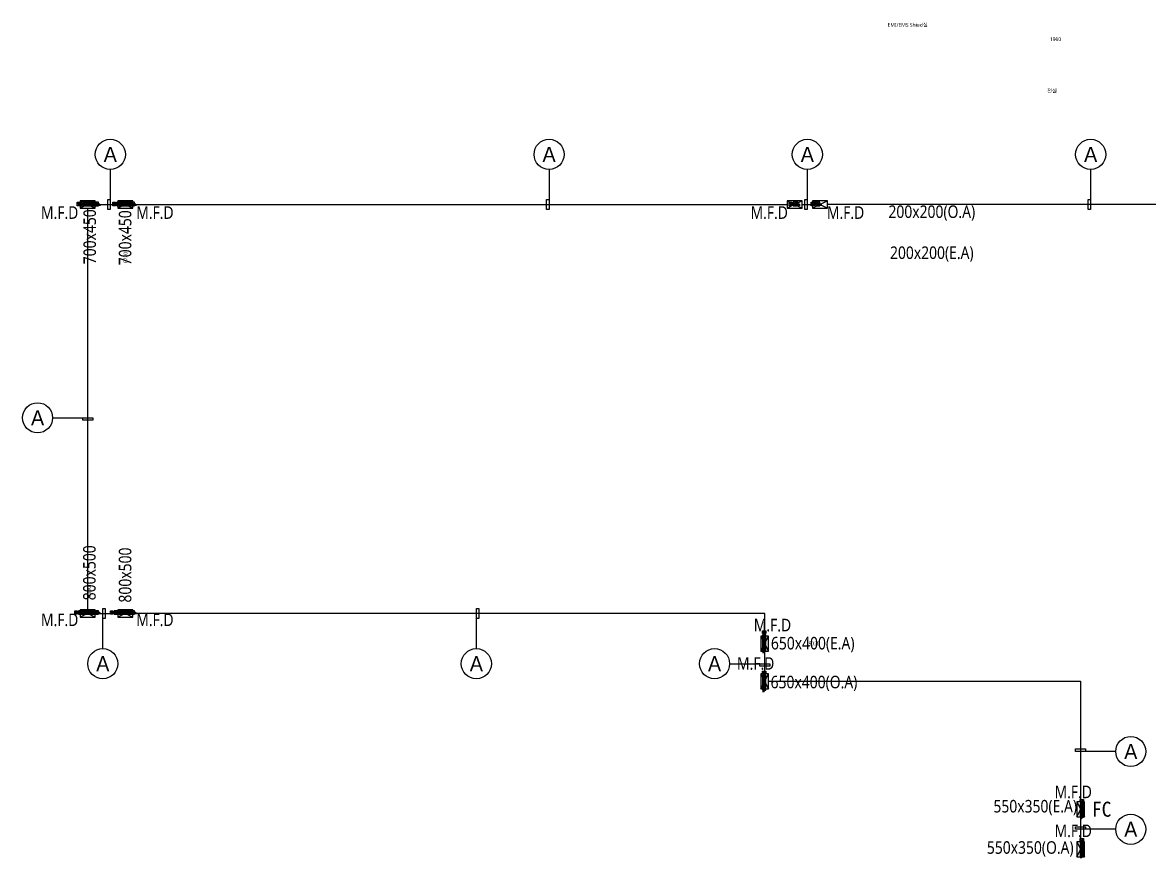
# Model space of a CAD drawing. Header units: millimetres. Extents: x -106634 to 499241, y 0 to 118800.
# Drawn here: x 211200 to 256146, y 46478 to 79754 of the extents above; entities that cross this region are included whole.
import ezdxf
from ezdxf.enums import TextEntityAlignment as Align

# ---------------------------------------------------------------- set-up
doc = ezdxf.new("R2010")
doc.units = ezdxf.units.MM
doc.header["$LTSCALE"] = 200
doc.layers.get('DEFPOINTS').update_dxf_attribs({"color": 137})
for name, color, linetype in [('1 EA', 3, 'Continuous'), ('1 MFD', 11, 'Continuous'), ('1 OA', 4, 'Continuous'), ('ESC_CTRL', 7, 'Continuous'), ('SEN', 7, 'Continuous')]:
    doc.layers.add(name, color=color, linetype=linetype)
doc.styles.add('ESC_PL_ANN', font='', dxfattribs={"height": 300})
doc.styles.add('STYLE1', font='', dxfattribs={"height": 300})
doc.styles.add('SUNJIN', font='malgun.ttf')
doc.styles.get('ESC_PL_ANN').set_extended_font_data('GulimChe')
doc.styles.get('STYLE1').set_extended_font_data('HY울릉도L')

# ---------------------------------------------------------------- blocks, each defined once
blk = doc.blocks.new('A$C0C081851')
at = {"layer": 'SEN'}
for p, q in [((2, 0), (0, 4)), ((2, 4), (0, 0)), ((0, 4), (0, 0)), ((2, 4), (0, 4)), ((2, 0), (2, 4)), ((0, 0), (2, 0))]:
    blk.add_line(p, q, dxfattribs=at)
blk = doc.blocks.new('baspro_fc')
at = {"layer": 'SEN', "xscale": 75, "yscale": 75, "zscale": 75, "rotation": 180}
blk.add_blockref('A$C0C081851', (75, 150), dxfattribs=at)
blk = doc.blocks.new('baspro_widx3')
at = {"layer": 'SEN'}
for p, q in [((0, -700), (0, 100)), ((0, 100), (50, 100)), ((50, 100), (50, -100)), ((50, -100), (0, -100))]:
    blk.add_line(p, q, dxfattribs=at)
blk.add_circle((0, -1000), 300, dxfattribs=at)
at = {"layer": 'SEN', "style": 'STYLE1'}
blk.add_attdef('INDEX_ID', text='', height=300, dxfattribs=at).set_placement((0, -1000), align=Align.MIDDLE_CENTER)
blk = doc.blocks.new('baspro_widx2')
at = {"layer": 'SEN'}
for p, q in [((-700, 0), (100, 0)), ((-100, -50), (-100, 0)), ((100, 0), (100, -50)), ((100, -50), (-100, -50))]:
    blk.add_line(p, q, dxfattribs=at)
blk.add_circle((-1000, 0), 300, dxfattribs=at)
at = {"layer": 'SEN', "style": 'STYLE1'}
blk.add_attdef('INDEX_ID', text='', height=300, dxfattribs=at).set_placement((-1000, 0), align=Align.MIDDLE_CENTER)
blk = doc.blocks.new('baspro_widx1')
at = {"layer": 'SEN'}
for p, q in [((0, 700), (0, -100)), ((-50, 100), (0, 100)), ((-50, -100), (-50, 100)), ((0, -100), (-50, -100))]:
    blk.add_line(p, q, dxfattribs=at)
blk.add_circle((0, 1000), 300, dxfattribs=at)
at = {"layer": 'SEN', "style": 'STYLE1'}
blk.add_attdef('INDEX_ID', text='', height=300, dxfattribs=at).set_placement((0, 1000), align=Align.MIDDLE_CENTER)
blk = doc.blocks.new('baspro_widx0')
at = {"layer": 'SEN'}
for p, q in [((-100, 0), (-100, 50)), ((-100, 50), (100, 50)), ((700, 0), (-100, 0)), ((100, 50), (100, 0))]:
    blk.add_line(p, q, dxfattribs=at)
blk.add_circle((1000, 0), 300, dxfattribs=at)
at = {"layer": 'SEN', "style": 'STYLE1'}
blk.add_attdef('INDEX_ID', text='', height=300, dxfattribs=at).set_placement((1000, 0), align=Align.MIDDLE_CENTER)

msp = doc.modelspace()

# ---------------------------------------------------------------- linework, layer by layer
at = {"layer": '1 MFD'}
for points in [[(213483, 72567), (213382, 72567), (213483, 72521), (213382, 72474), (213483, 72474), (213483, 72521), (213483, 72451), (213382, 72451), (213382, 72591), (213483, 72591), (213483, 72521), (213536, 72521), (213536, 72451), (214236, 72451), (214236, 72521), (214288, 72521), (214288, 72451), (214288, 72521), (214236, 72521), (214236, 72591), (213536, 72591), (213536, 72521), (214236, 72521), (214183, 72521), (214183, 72556), (213588, 72556), (213588, 72486), (214183, 72486), (214183, 72521)], [(214907, 72567), (214806, 72567), (214907, 72521), (214806, 72474), (214907, 72474), (214907, 72521), (214907, 72451), (214806, 72451), (214806, 72591), (214907, 72591), (214907, 72521), (214959, 72521), (214959, 72451), (215659, 72451), (215659, 72521), (215712, 72521), (215712, 72451), (215712, 72521), (215659, 72521), (215659, 72591), (214959, 72591), (214959, 72521), (215659, 72521), (215607, 72521), (215607, 72556), (215012, 72556), (215012, 72486), (215607, 72486), (215607, 72521)], [(241878, 72567), (241777, 72567), (241878, 72521), (241777, 72474), (241878, 72474), (241878, 72521), (241878, 72451), (241777, 72451), (241777, 72591), (241878, 72591), (241878, 72521), (241931, 72521), (241931, 72451), (242131, 72451), (242131, 72521), (242183, 72521), (242183, 72451), (242183, 72521), (242131, 72521), (242131, 72591), (241931, 72591), (241931, 72521), (242131, 72521), (242078, 72521), (242078, 72556), (241983, 72556), (241983, 72486), (242078, 72486), (242078, 72521)], [(242752, 72567), (242651, 72567), (242752, 72521), (242651, 72474), (242752, 72474), (242752, 72521), (242752, 72451), (242651, 72451), (242651, 72591), (242752, 72591), (242752, 72521), (242805, 72521), (242805, 72451), (243005, 72451), (243005, 72521), (243057, 72521), (243057, 72451), (243057, 72521), (243005, 72521), (243005, 72591), (242805, 72591), (242805, 72521), (243005, 72521), (242952, 72521), (242952, 72556), (242857, 72556), (242857, 72486), (242952, 72486), (242952, 72521)], [(213383, 56288), (213282, 56288), (213383, 56241), (213282, 56195), (213383, 56195), (213383, 56241), (213383, 56171), (213282, 56171), (213282, 56311), (213383, 56311), (213383, 56241), (213436, 56241), (213436, 56171), (214236, 56171), (214236, 56241), (214288, 56241), (214288, 56171), (214288, 56241), (214236, 56241), (214236, 56311), (213436, 56311), (213436, 56241), (214236, 56241), (214183, 56241), (214183, 56276), (213488, 56276), (213488, 56206), (214183, 56206), (214183, 56241)], [(214807, 56288), (214706, 56288), (214807, 56241), (214706, 56195), (214807, 56195), (214807, 56241), (214807, 56171), (214706, 56171), (214706, 56311), (214807, 56311), (214807, 56241), (214859, 56241), (214859, 56171), (215659, 56171), (215659, 56241), (215712, 56241), (215712, 56171), (215712, 56241), (215659, 56241), (215659, 56311), (214859, 56311), (214859, 56241), (215659, 56241), (215607, 56241), (215607, 56276), (214912, 56276), (214912, 56206), (215607, 56206), (215607, 56241)], [(240826, 55403), (240826, 55504), (240780, 55403), (240734, 55504), (240734, 55403), (240780, 55403), (240710, 55403), (240710, 55504), (240850, 55504), (240850, 55403), (240780, 55403), (240780, 55350), (240710, 55350), (240710, 54700), (240780, 54700), (240780, 54648), (240710, 54648), (240780, 54648), (240780, 54700), (240850, 54700), (240850, 55350), (240780, 55350), (240780, 54700), (240780, 54753), (240815, 54753), (240815, 55298), (240745, 55298), (240745, 54753), (240780, 54753)], [(240826, 53803), (240826, 53904), (240780, 53803), (240734, 53904), (240734, 53803), (240780, 53803), (240710, 53803), (240710, 53904), (240850, 53904), (240850, 53803), (240780, 53803), (240780, 53750), (240710, 53750), (240710, 53150), (240780, 53150), (240780, 53098), (240710, 53098), (240780, 53098), (240780, 53150), (240850, 53150), (240850, 53750), (240780, 53750), (240780, 53150), (240780, 53203), (240815, 53203), (240815, 53698), (240745, 53698), (240745, 53203), (240780, 53203)], [(253492, 48683), (253492, 48784), (253446, 48683), (253399, 48784), (253399, 48683), (253446, 48683), (253376, 48683), (253376, 48784), (253516, 48784), (253516, 48683), (253446, 48683), (253446, 48630), (253376, 48630), (253376, 48080), (253446, 48080), (253446, 48028), (253376, 48028), (253446, 48028), (253446, 48080), (253516, 48080), (253516, 48630), (253446, 48630), (253446, 48080), (253446, 48133), (253481, 48133), (253481, 48578), (253411, 48578), (253411, 48133), (253446, 48133)], [(253492, 47133), (253492, 47234), (253446, 47133), (253399, 47234), (253399, 47133), (253446, 47133), (253376, 47133), (253376, 47234), (253516, 47234), (253516, 47133), (253446, 47133), (253446, 47080), (253376, 47080), (253376, 46530), (253446, 46530), (253446, 46478), (253376, 46478), (253446, 46478), (253446, 46530), (253516, 46530), (253516, 47080), (253446, 47080), (253446, 46530), (253446, 46583), (253481, 46583), (253481, 47028), (253411, 47028), (253411, 46583), (253446, 46583)]]:
    msp.add_lwpolyline(points, dxfattribs=at)
at = {"layer": 'ESC_CTRL', "color": 143}
for points in [[(214100, 72500), (215000, 72500)], [(215600, 72500), (241700, 72500)], [(242300, 72500), (242700, 72500)], [(269200, 63600), (269200, 72500), (243300, 72500)], [(213800, 56350), (213800, 72350)], [(214100, 56200), (215000, 56200)], [(240800, 55300), (240800, 56200), (215600, 56200)], [(240800, 53800), (240800, 54700)], [(240950, 53500), (253400, 53500), (253400, 48700)], [(253400, 48100), (253400, 47100)]]:
    msp.add_lwpolyline(points, dxfattribs=at)

# ---------------------------------------------------------------- block references
at = {"layer": 'ESC_CTRL', "xscale": 2, "yscale": 2, "zscale": 2}
for name, p in [('baspro_widx1', (214700, 72500)), ('baspro_widx1', (232200, 72500)), ('baspro_widx1', (242500, 72500)), ('baspro_widx1', (253800, 72500)), ('baspro_widx2', (213800, 64000)), ('baspro_widx3', (214400, 56200)), ('baspro_widx3', (229300, 56200)), ('baspro_widx2', (240800, 54200)), ('baspro_widx0', (253400, 50700)), ('baspro_widx0', (253400, 47600))]:
    msp.add_blockref(name, p, dxfattribs=at).add_auto_attribs({'INDEX_ID': 'A'})
at = {"layer": 'ESC_CTRL', "xscale": 2, "yscale": 2, "zscale": 2, "rotation": 270}
for p in [(213800, 72500), (215300, 72500), (242000, 72500), (243000, 72500), (213800, 56200), (215300, 56200)]:
    msp.add_blockref('baspro_fc', p, dxfattribs=at)
at = {"layer": 'ESC_CTRL', "xscale": 2, "yscale": 2, "zscale": 2}
for p in [(240800, 55000), (240800, 53500), (253400, 48400), (253400, 46800)]:
    msp.add_blockref('baspro_fc', p, dxfattribs=at)

# ---------------------------------------------------------------- texts
at = {"layer": '1 EA', "style": 'SUNJIN', "width": 0.85}
for s, p in [('700x450', (215290, 71176)), ('800x500', (215290, 57733))]:
    msp.add_text(s, height=500, rotation=90, dxfattribs=at).set_placement(p, align=Align.MIDDLE_CENTER)
for s, p in [('200x200(E.A)', (247465, 70581)), ('650x400(E.A)', (242716, 55018)), ('550x350(E.A)', (251590, 48520))]:
    msp.add_text(s, height=500, dxfattribs=at).set_placement(p, align=Align.MIDDLE_CENTER)
at = {"layer": '1 MFD', "style": 'SUNJIN', "width": 0.85}
for p in [(212680, 72179), (216480, 72179), (240980, 72179), (244026, 72179), (212680, 55949), (216480, 55949), (241110, 55739), (240440, 54209), (253106, 49089), (253106, 47539)]:
    msp.add_text('M.F.D', height=500, dxfattribs=at).set_placement(p, align=Align.MIDDLE_CENTER)
at = {"layer": '1 OA', "style": 'SUNJIN', "width": 0.85}
for s, p in [('200x200(O.A)', (247465, 72216)), ('650x400(O.A)', (242766, 53468)), ('550x350(O.A)', (251391, 46874))]:
    msp.add_text(s, height=500, dxfattribs=at).set_placement(p, align=Align.MIDDLE_CENTER)
for s, p in [('700x450', (213879, 71216)), ('800x500', (213866, 57823))]:
    msp.add_text(s, height=500, rotation=90, dxfattribs=at).set_placement(p, align=Align.MIDDLE_CENTER)
at = {"layer": 'DEFPOINTS', "style": 'SUNJIN'}
for s, p in [('EMI/EMS Shied실', (245701, 79660)), ('1960', (252169, 79091)), ('전실', (252066, 77031)), ('5020', (242544, 55003))]:
    msp.add_text(s, height=150, dxfattribs=at).set_placement(p, align=Align.MIDDLE_LEFT)
for s, p in [('6720', (215306, 70156)), ('8950', (213843, 56841))]:
    msp.add_text(s, height=150, rotation=90, dxfattribs=at).set_placement(p, align=Align.MIDDLE_LEFT)
at = {"layer": 'ESC_CTRL', "style": 'ESC_PL_ANN'}
msp.add_text('FC', height=600, dxfattribs=at).set_placement((253850, 48400), align=Align.MIDDLE_LEFT)

doc.saveas('drawing.dxf')
